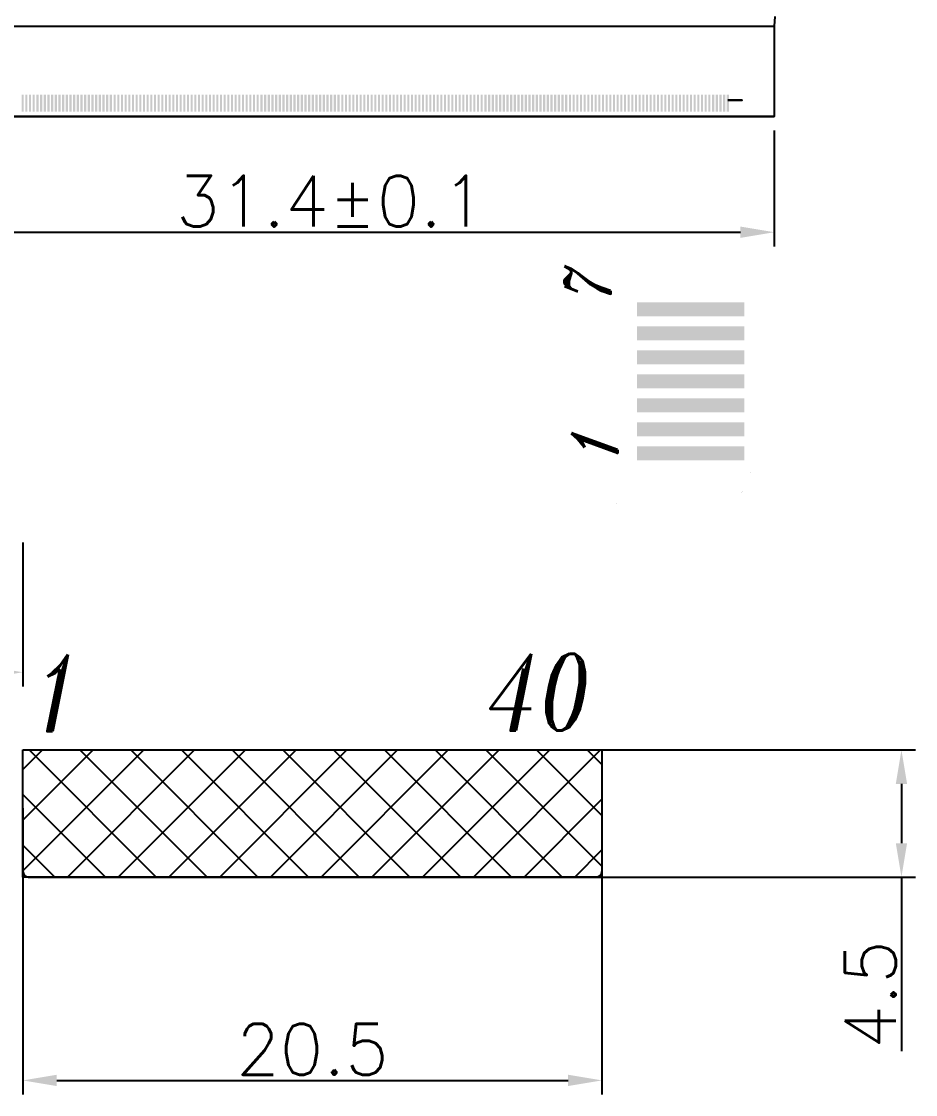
# Model space of a CAD drawing. Header units: millimetres. Extents: x 3800 to 4180, y 866 to 1126.
# Drawn here: x 3908.17 to 3939.82, y 956.11 to 994.09 of the extents above; entities that cross this region are included whole.
import ezdxf
from ezdxf.enums import TextEntityAlignment as Align

# ---------------------------------------------------------------- set-up
doc = ezdxf.new("R2010")
doc.units = ezdxf.units.MM
for name, color, linetype in [('', 7, 'Continuous'), ('2-FPC', 3, 'Continuous'), ('LCD', 2, 'Continuous')]:
    doc.layers.add(name, color=color, linetype=linetype)
doc.styles.get("Standard").update_dxf_attribs({"font": 'txt', "bigfont": 'gbcbig.shx'})
doc.styles.add('样式 3', font='italict.shx', dxfattribs={"width": 0.85, "oblique": 10})
doc.dimstyles.new('ISO-25$0', dxfattribs={"dimtxt": 1.8, "dimasz": 1.2, "dimexe": 0.5, "dimexo": 0.5, "dimgap": 0.2, "dimtad": 1, "dimdec": 3, "dimdsep": 46, "dimtxsty": 'Standard', "dimcen": 2.5, "dimclrd": 3, "dimclre": 3, "dimclrt": 3, "dimadec": 0, "dimazin": 0, "dimtp": 1.2, "dimtm": 1.2, "dimtfac": 1, "dimtdec": 3, "dimtmove": 0, "dimatfit": 3, "dimfxl": 1, "dimtolj": 1, "dimarcsym": 0})

# ---------------------------------------------------------------- blocks, each defined once
blk = doc.blocks.new('*D134')
at = {"layer": '2-FPC', "lineweight": -2, "transparency": 16777216}
for p, q in [((3918.621, 1050.435), (3868.867, 1050.435)), ((3869.367, 1049.235), (3869.367, 991.925)), ((3902.921, 990.725), (3868.867, 990.725))]:
    blk.add_line(p, q, dxfattribs=at)
at = {"layer": '2-FPC', "transparency": 16777216}
for points in [[(3869.167, 1049.235), (3869.567, 1049.235), (3869.367, 1050.435)], [(3869.167, 991.925), (3869.567, 991.925), (3869.367, 990.725)]]:
    blk.add_solid(points, dxfattribs=at)
at = {"layer": 'Defpoints', "color": 0, "transparency": 16777216}
for p in [(3919.121, 1050.435), (3869.367, 990.725), (3903.421, 990.725)]:
    blk.add_point(p, dxfattribs=at)
at = {"layer": '2-FPC', "transparency": 16777216, "insert": (3868.267, 1020.58), "char_height": 1.8, "attachment_point": 5, "rotation": 90}
blk.add_mtext('\\A1;59.71 %%P0.15LCM', dxfattribs=at)
blk = doc.blocks.new('RECTANGLE_18')
blk.add_solid([(0.037464, 0.299974), (0.037464, -0.299974), (-0.037464, 0.299974), (-0.037464, -0.299974)])
blk = doc.blocks.new('ROUND_21')
at = {"const_width": 0.037464}
blk.add_lwpolyline([(-0.018732, 0, 1), (0.018732, 0, 1)], format="xyb", close=True, dxfattribs=at)
blk = doc.blocks.new('ROUND_25')
at = {"const_width": 0.00005}
blk.add_lwpolyline([(-0.000024, 0, 1), (0.000024, 0, 1)], format="xyb", close=True, dxfattribs=at)
blk = doc.blocks.new('RECTANGLE_23')
blk.add_solid([(1.850008, 0.250062), (1.850008, -0.250062), (-1.850008, 0.250062), (-1.850008, -0.250062)])
blk = doc.blocks.new('*D138')
at = {"layer": '2-FPC', "lineweight": -2, "transparency": 16777216}
for p, q in [((3908.221, 966.245), (3908.221, 956.11)), ((3928.721, 966.245), (3928.721, 956.11)), ((3909.421, 956.61), (3927.521, 956.61))]:
    blk.add_line(p, q, dxfattribs=at)
at = {"layer": '2-FPC', "transparency": 16777216}
for points in [[(3909.421, 956.81), (3909.421, 956.41), (3908.221, 956.61)], [(3927.521, 956.81), (3927.521, 956.41), (3928.721, 956.61)]]:
    blk.add_solid(points, dxfattribs=at)
at = {"layer": 'Defpoints', "color": 0, "transparency": 16777216}
for p in [(3908.221, 966.745), (3928.721, 966.745), (3928.721, 956.61)]:
    blk.add_point(p, dxfattribs=at)
at = {"layer": '2-FPC', "transparency": 16777216, "insert": (3918.471, 957.71), "char_height": 1.8, "attachment_point": 5}
blk.add_mtext('\\A1;20.5', dxfattribs=at)
blk = doc.blocks.new('*D139')
at = {"layer": '2-FPC', "lineweight": -2, "transparency": 16777216}
for p, q in [((3918.971, 968.306), (3939.822, 968.306)), ((3939.322, 967.106), (3939.322, 965.006)), ((3918.971, 963.806), (3939.822, 963.806)), ((3939.322, 963.806), (3939.322, 957.646))]:
    blk.add_line(p, q, dxfattribs=at)
at = {"layer": '2-FPC', "transparency": 16777216}
for points in [[(3939.122, 967.106), (3939.522, 967.106), (3939.322, 968.306)], [(3939.122, 965.006), (3939.522, 965.006), (3939.322, 963.806)]]:
    blk.add_solid(points, dxfattribs=at)
at = {"layer": 'Defpoints', "color": 0, "transparency": 16777216}
for p in [(3918.471, 968.306), (3918.471, 963.806), (3939.322, 963.806)]:
    blk.add_point(p, dxfattribs=at)
at = {"layer": '2-FPC', "transparency": 16777216, "insert": (3938.222, 959.646), "char_height": 1.8, "attachment_point": 5, "rotation": 90}
blk.add_mtext('\\A1;4.5', dxfattribs=at)
blk = doc.blocks.new('*D144')
at = {"layer": '2-FPC', "lineweight": -2, "transparency": 16777216}
for p, q in [((3902.921, 990.725), (3875.002, 990.725)), ((3875.502, 989.525), (3875.502, 965.025)), ((3907.836, 963.825), (3875.002, 963.825))]:
    blk.add_line(p, q, dxfattribs=at)
at = {"layer": '2-FPC', "transparency": 16777216}
for points in [[(3875.302, 989.525), (3875.702, 989.525), (3875.502, 990.725)], [(3875.302, 965.025), (3875.702, 965.025), (3875.502, 963.825)]]:
    blk.add_solid(points, dxfattribs=at)
at = {"layer": 'Defpoints', "color": 0, "transparency": 16777216}
for p in [(3903.421, 990.725), (3875.502, 963.825), (3908.336, 963.825)]:
    blk.add_point(p, dxfattribs=at)
at = {"layer": '2-FPC', "transparency": 16777216, "insert": (3874.402, 977.275), "char_height": 1.8, "attachment_point": 5, "rotation": 90}
blk.add_mtext('\\A1;26.9%%P0.5', dxfattribs=at)
blk = doc.blocks.new('*D147')
at = {"layer": '2-FPC', "lineweight": -2, "transparency": 16777216}
for p, q in [((3903.421, 990.225), (3903.421, 986.128)), ((3934.821, 990.225), (3934.821, 986.128)), ((3904.621, 986.628), (3933.621, 986.628))]:
    blk.add_line(p, q, dxfattribs=at)
at = {"layer": '2-FPC', "transparency": 16777216}
for points in [[(3904.621, 986.828), (3904.621, 986.428), (3903.421, 986.628)], [(3933.621, 986.828), (3933.621, 986.428), (3934.821, 986.628)]]:
    blk.add_solid(points, dxfattribs=at)
at = {"layer": 'Defpoints', "color": 0, "transparency": 16777216}
for p in [(3903.421, 990.725), (3934.821, 990.725), (3934.821, 986.628)]:
    blk.add_point(p, dxfattribs=at)
at = {"layer": '2-FPC', "transparency": 16777216, "insert": (3919.121, 987.728), "char_height": 1.8, "attachment_point": 5}
blk.add_mtext('\\A1;31.4%%P0.1', dxfattribs=at)
blk = doc.blocks.new('*D150')
at = {"layer": '2-FPC', "lineweight": -2, "transparency": 16777216}
for p, q in [((3903.421, 990.225), (3903.421, 970.555)), ((3908.221, 975.648), (3908.221, 970.555)), ((3903.421, 971.055), (3893.121, 971.055)), ((3907.021, 971.055), (3904.621, 971.055))]:
    blk.add_line(p, q, dxfattribs=at)
at = {"layer": '2-FPC', "transparency": 16777216}
for points in [[(3904.621, 971.255), (3904.621, 970.855), (3903.421, 971.055)], [(3907.021, 971.255), (3907.021, 970.855), (3908.221, 971.055)]]:
    blk.add_solid(points, dxfattribs=at)
at = {"layer": 'Defpoints', "color": 0, "transparency": 16777216}
for p in [(3903.421, 990.725), (3908.221, 976.148), (3908.221, 971.055)]:
    blk.add_point(p, dxfattribs=at)
at = {"layer": '2-FPC', "transparency": 16777216, "insert": (3897.671, 972.155), "char_height": 1.8, "attachment_point": 5}
blk.add_mtext('\\A1;4.8%%P0.1', dxfattribs=at)

msp = doc.modelspace()

# ---------------------------------------------------------------- hatches: boundary and pattern name
at = {"layer": '', "true_color": 0xf26722}
h = msp.add_hatch(dxfattribs=at)
h.set_pattern_fill('ANSI37', color=30, scale=0.4, style=0)
h.set_pattern_definition([(45, (-1.327, 0), (-0.8980256, 0.8980256), []), (135, (-1.327, 0), (-0.8980256, -0.8980256), [])])
h.paths.add_polyline_path([(3908.2208, 968.306), (3928.7207, 968.306), (3928.7207, 963.806), (3908.2208, 963.806)])

# ---------------------------------------------------------------- linework, layer by layer
at = {"layer": '', "color": 4, "linetype": 'Continuous'}
msp.add_line((3934.8208, 993.9192), (3934.8208, 990.7245), dxfattribs=at)
at = {"layer": '', "linetype": 'Continuous'}
msp.add_line((3903.4208, 990.7245), (3934.8208, 990.7245), dxfattribs=at)
at = {"layer": '', "color": 30, "linetype": 'Continuous', "true_color": 0xf26722}
msp.add_line((3932.7115, 990.7245), (3932.7115, 990.7245), dxfattribs=at)
at = {"layer": '', "color": 30, "true_color": 0xf26722}
for p, q in [((3908.2208, 968.306), (3928.7207, 968.306)), ((3908.4208, 963.806), (3928.5207, 963.806))]:
    msp.add_line(p, q, dxfattribs=at)
at = {"layer": '', "color": 4, "linetype": 'Continuous'}
msp.add_lwpolyline([(3934.8375, 994.258), (3934.8208, 993.9192), (3934.8208, 993.5245)], dxfattribs=at)
at = {"layer": '', "color": 4}
msp.add_lwpolyline([(3903.4208, 993.9192), (3934.8208, 993.9192), (3934.8208, 990.7245), (3903.4208, 990.7245)], close=True, dxfattribs=at)
at = {"layer": '', "color": 30, "true_color": 0xf26722}
for points, const_width in [([(3906.2525, 991.4955), (3933.9791, 991.4955)], 0.0001), ([(3906.2525, 991.4955), (3933.9791, 991.4955)], 0.0001), ([(3933.6751, 991.2994), (3933.175, 991.2994)], 0.0749), ([(3933.9791, 991.4955), (3933.9791, 978.1475)], 0.0001), ([(3933.9791, 991.4955), (3933.9791, 978.1475)], 0.0001), ([(3933.9639, 977.974), (3933.9448, 977.8887)], 0.0001), ([(3933.9639, 977.974), (3933.9448, 977.8887)], 0.0001), ([(3933.9753, 978.0604), (3933.9639, 977.974)], 0.0001), ([(3933.9753, 978.0604), (3933.9639, 977.974)], 0.0001), ([(3933.9791, 978.1475), (3933.9753, 978.0604)], 0.0001), ([(3933.9791, 978.1475), (3933.9753, 978.0604)], 0.0001), ([(3933.7983, 977.574), (3933.7449, 977.5049)], 0.0001), ([(3933.7983, 977.574), (3933.7449, 977.5049)], 0.0001), ([(3933.845, 977.6476), (3933.7983, 977.574)], 0.0001), ([(3933.845, 977.6476), (3933.7983, 977.574)], 0.0001), ([(3933.8854, 977.7248), (3933.845, 977.6476)], 0.0001), ([(3933.8854, 977.7248), (3933.845, 977.6476)], 0.0001), ([(3933.9187, 977.8056), (3933.8854, 977.7248)], 0.0001), ([(3933.9187, 977.8056), (3933.8854, 977.7248)], 0.0001), ([(3933.9448, 977.8887), (3933.9187, 977.8056)], 0.0001), ([(3933.9448, 977.8887), (3933.9187, 977.8056)], 0.0001), ([(3929.6335, 977.1437), (3929.5472, 977.1325)], 0.0001), ([(3929.6335, 977.1437), (3929.5472, 977.1325)], 0.0001), ([(3929.7207, 977.1475), (3929.6335, 977.1437)], 0.0001), ([(3929.7207, 977.1475), (3929.6335, 977.1437)], 0.0001), ([(3932.9791, 977.1475), (3929.7207, 977.1475)], 0.0001), ([(3932.9791, 977.1475), (3929.7207, 977.1475)], 0.0001), ([(3933.0663, 977.1513), (3932.9791, 977.1475)], 0.0001), ([(3933.0663, 977.1513), (3932.9791, 977.1475)], 0.0001), ([(3933.1526, 977.1627), (3933.0663, 977.1513)], 0.0001), ([(3933.1526, 977.1627), (3933.0663, 977.1513)], 0.0001), ([(3933.2377, 977.1815), (3933.1526, 977.1627)], 0.0001), ([(3933.2377, 977.1815), (3933.1526, 977.1627)], 0.0001), ([(3933.321, 977.208), (3933.2377, 977.1815)], 0.0001), ([(3933.321, 977.208), (3933.2377, 977.1815)], 0.0001), ([(3933.4015, 977.2412), (3933.321, 977.208)], 0.0001), ([(3933.4015, 977.2412), (3933.321, 977.208)], 0.0001), ([(3933.479, 977.2816), (3933.4015, 977.2412)], 0.0001), ([(3933.479, 977.2816), (3933.4015, 977.2412)], 0.0001), ([(3933.5527, 977.3284), (3933.479, 977.2816)], 0.0001), ([(3933.5527, 977.3284), (3933.479, 977.2816)], 0.0001), ([(3933.6218, 977.3814), (3933.5527, 977.3284)], 0.0001), ([(3933.6218, 977.3814), (3933.5527, 977.3284)], 0.0001), ([(3933.686, 977.4404), (3933.6218, 977.3814)], 0.0001), ([(3933.686, 977.4404), (3933.6218, 977.3814)], 0.0001), ([(3933.7449, 977.5049), (3933.686, 977.4404)], 0.0001), ([(3933.7449, 977.5049), (3933.686, 977.4404)], 0.0001), ([(3928.9556, 976.7917), (3928.9025, 976.7226)], 0.0001), ([(3928.9556, 976.7917), (3928.9025, 976.7226)], 0.0001), ([(3929.0145, 976.8557), (3928.9556, 976.7917)], 0.0001), ([(3929.0145, 976.8557), (3928.9556, 976.7917)], 0.0001), ([(3929.0788, 976.9143), (3929.0145, 976.8557)], 0.0001), ([(3929.0788, 976.9143), (3929.0145, 976.8557)], 0.0001), ([(3929.1479, 976.9674), (3929.0788, 976.9143)], 0.0001), ([(3929.1479, 976.9674), (3929.0788, 976.9143)], 0.0001), ([(3929.2215, 977.0142), (3929.1479, 976.9674)], 0.0001), ([(3929.2215, 977.0142), (3929.1479, 976.9674)], 0.0001), ([(3929.2988, 977.0543), (3929.2215, 977.0142)], 0.0001), ([(3929.2988, 977.0543), (3929.2215, 977.0142)], 0.0001), ([(3929.3793, 977.0876), (3929.2988, 977.0543)], 0.0001), ([(3929.3793, 977.0876), (3929.2988, 977.0543)], 0.0001), ([(3929.4623, 977.1135), (3929.3793, 977.0876)], 0.0001), ([(3929.4623, 977.1135), (3929.3793, 977.0876)], 0.0001), ([(3929.5472, 977.1325), (3929.4623, 977.1135)], 0.0001), ([(3929.5472, 977.1325), (3929.4623, 977.1135)], 0.0001), ([(3908.1865, 976.4063), (3908.1604, 976.4896)], 0.0001), ([(3908.1865, 976.4063), (3908.1604, 976.4896)], 0.0001), ([(3908.2056, 976.3212), (3908.1865, 976.4063)], 0.0001), ([(3908.2056, 976.3212), (3908.1865, 976.4063)], 0.0001), ([(3928.7555, 976.4089), (3928.7364, 976.3238)], 0.0001), ([(3928.7555, 976.4089), (3928.7364, 976.3238)], 0.0001), ([(3928.7819, 976.4917), (3928.7555, 976.4089)], 0.0001), ([(3928.7819, 976.4917), (3928.7555, 976.4089)], 0.0001), ([(3928.8154, 976.5722), (3928.7819, 976.4917)], 0.0001), ([(3928.8154, 976.5722), (3928.7819, 976.4917)], 0.0001), ([(3928.8555, 976.6492), (3928.8154, 976.5722)], 0.0001), ([(3928.8555, 976.6492), (3928.8154, 976.5722)], 0.0001), ([(3928.9025, 976.7226), (3928.8555, 976.6492)], 0.0001), ([(3928.9025, 976.7226), (3928.8555, 976.6492)], 0.0001), ([(3908.217, 976.2346), (3908.2056, 976.3212)], 0.0001), ([(3908.217, 976.2346), (3908.2056, 976.3212)], 0.0001), ([(3908.2208, 976.1475), (3908.217, 976.2346)], 0.0001), ([(3908.2208, 976.1475), (3908.217, 976.2346)], 0.0001), ([(3908.2208, 964.1068), (3908.2208, 976.3384)], 0.0001), ([(3908.2208, 964.1068), (3908.2208, 976.3384)], 0.0001), ([(3928.7247, 976.2374), (3928.7207, 976.1475)], 0.0001), ([(3928.7247, 976.2374), (3928.7207, 976.1475)], 0.0001), ([(3928.7207, 976.1475), (3928.7207, 964.1068)], 0.0001), ([(3928.7207, 976.1475), (3928.7207, 964.1068)], 0.0001), ([(3928.7364, 976.3238), (3928.7247, 976.2374)], 0.0001), ([(3928.7364, 976.3238), (3928.7247, 976.2374)], 0.0001), ([(3908.2792, 963.8647), (3908.2676, 963.8774)], 0.0001), ([(3908.2792, 963.8647), (3908.2676, 963.8774)], 0.0001), ([(3908.2922, 963.8527), (3908.2792, 963.8647)], 0.0001), ([(3908.2922, 963.8527), (3908.2792, 963.8647)], 0.0001), ([(3908.3059, 963.8423), (3908.2922, 963.8527)], 0.0001), ([(3908.3059, 963.8423), (3908.2922, 963.8527)], 0.0001), ([(3928.6493, 963.8527), (3928.6356, 963.8423)], 0.0001), ([(3928.6493, 963.8527), (3928.6356, 963.8423)], 0.0001), ([(3928.6622, 963.8647), (3928.6493, 963.8527)], 0.0001), ([(3928.6622, 963.8647), (3928.6493, 963.8527)], 0.0001), ([(3928.6739, 963.8774), (3928.6622, 963.8647)], 0.0001), ([(3928.6739, 963.8774), (3928.6622, 963.8647)], 0.0001), ([(3928.6846, 963.8913), (3928.6739, 963.8774)], 0.0001), ([(3928.6846, 963.8913), (3928.6739, 963.8774)], 0.0001), ([(3928.694, 963.9061), (3928.6846, 963.8913)], 0.0001), ([(3928.694, 963.9061), (3928.6846, 963.8913)], 0.0001), ([(3928.7019, 963.9216), (3928.694, 963.9061)], 0.0001), ([(3928.7019, 963.9216), (3928.694, 963.9061)], 0.0001), ([(3928.7087, 963.9376), (3928.7019, 963.9216)], 0.0001), ([(3928.7087, 963.9376), (3928.7019, 963.9216)], 0.0001), ([(3928.7138, 963.9543), (3928.7087, 963.9376)], 0.0001), ([(3928.7138, 963.9543), (3928.7087, 963.9376)], 0.0001), ([(3928.7176, 963.9713), (3928.7138, 963.9543)], 0.0001), ([(3928.7176, 963.9713), (3928.7138, 963.9543)], 0.0001), ([(3928.7199, 963.9886), (3928.7176, 963.9713)], 0.0001), ([(3928.7199, 963.9886), (3928.7176, 963.9713)], 0.0001), ([(3928.7207, 964.0059), (3928.7199, 963.9886)], 0.0001), ([(3928.7207, 964.0059), (3928.7199, 963.9886)], 0.0001), ([(3908.3206, 963.8329), (3908.3059, 963.8423)], 0.0001), ([(3908.3206, 963.8329), (3908.3059, 963.8423)], 0.0001), ([(3908.3361, 963.8248), (3908.3206, 963.8329)], 0.0001), ([(3908.3361, 963.8248), (3908.3206, 963.8329)], 0.0001), ([(3908.3521, 963.8182), (3908.3361, 963.8248)], 0.0001), ([(3908.3521, 963.8182), (3908.3361, 963.8248)], 0.0001), ([(3908.3689, 963.8128), (3908.3521, 963.8182)], 0.0001), ([(3908.3689, 963.8128), (3908.3521, 963.8182)], 0.0001), ([(3908.3859, 963.809), (3908.3689, 963.8128)], 0.0001), ([(3908.3859, 963.809), (3908.3689, 963.8128)], 0.0001), ([(3908.4032, 963.8067), (3908.3859, 963.809)], 0.0001), ([(3908.4032, 963.8067), (3908.3859, 963.809)], 0.0001), ([(3908.4207, 963.806), (3908.4032, 963.8067)], 0.0001), ([(3908.4207, 963.806), (3908.4032, 963.8067)], 0.0001), ([(3928.5208, 963.806), (3908.4207, 963.806)], 0.0001), ([(3928.5208, 963.806), (3908.4207, 963.806)], 0.0001), ([(3928.5383, 963.8067), (3928.5208, 963.806)], 0.0001), ([(3928.5383, 963.8067), (3928.5208, 963.806)], 0.0001), ([(3928.5556, 963.809), (3928.5383, 963.8067)], 0.0001), ([(3928.5556, 963.809), (3928.5383, 963.8067)], 0.0001), ([(3928.5726, 963.8128), (3928.5556, 963.809)], 0.0001), ([(3928.5726, 963.8128), (3928.5556, 963.809)], 0.0001), ([(3928.5891, 963.8182), (3928.5726, 963.8128)], 0.0001), ([(3928.5891, 963.8182), (3928.5726, 963.8128)], 0.0001), ([(3928.6053, 963.8248), (3928.5891, 963.8182)], 0.0001), ([(3928.6053, 963.8248), (3928.5891, 963.8182)], 0.0001), ([(3928.6208, 963.8329), (3928.6053, 963.8248)], 0.0001), ([(3928.6208, 963.8329), (3928.6053, 963.8248)], 0.0001), ([(3928.6356, 963.8423), (3928.6208, 963.8329)], 0.0001), ([(3928.6356, 963.8423), (3928.6208, 963.8329)], 0.0001)]:
    msp.add_lwpolyline(points, dxfattribs=dict(at, const_width=const_width))
msp.add_lwpolyline([(3908.2208, 968.306), (3928.7207, 968.306), (3928.7207, 963.806), (3908.2208, 963.806)], close=True, dxfattribs=at)
for centre, start, end in [((3908.4208, 964.006), 180, 270), ((3928.5207, 964.006), 270, 360)]:
    msp.add_arc(centre, 0.2, start, end, dxfattribs=at)

# ---------------------------------------------------------------- block references
at = {"layer": '', "color": 30, "true_color": 0xf26722, "xscale": -1}
for name, p in [('RECTANGLE_18', (3908.2149, 991.1919)), ('RECTANGLE_18', (3908.3449, 991.1919)), ('RECTANGLE_18', (3908.475, 991.1919)), ('RECTANGLE_18', (3908.605, 991.1919)), ('RECTANGLE_18', (3908.7351, 991.1919)), ('RECTANGLE_18', (3908.8649, 991.1919)), ('RECTANGLE_18', (3908.9949, 991.1919)), ('RECTANGLE_18', (3909.125, 991.1919)), ('RECTANGLE_18', (3909.255, 991.1919)), ('RECTANGLE_18', (3909.3851, 991.1919)), ('RECTANGLE_18', (3909.5149, 991.1919)), ('RECTANGLE_18', (3909.6449, 991.1919)), ('RECTANGLE_18', (3909.775, 991.1919)), ('RECTANGLE_18', (3909.905, 991.1919)), ('RECTANGLE_18', (3910.0351, 991.1919)), ('RECTANGLE_18', (3910.1649, 991.1919)), ('RECTANGLE_18', (3910.2949, 991.1919)), ('RECTANGLE_18', (3910.425, 991.1919)), ('RECTANGLE_18', (3910.555, 991.1919)), ('RECTANGLE_18', (3910.685, 991.1919)), ('RECTANGLE_18', (3910.8151, 991.1919)), ('RECTANGLE_18', (3910.9449, 991.1919)), ('RECTANGLE_18', (3911.0749, 991.1919)), ('RECTANGLE_18', (3911.205, 991.1919)), ('RECTANGLE_18', (3911.335, 991.1919)), ('RECTANGLE_18', (3911.4651, 991.1919)), ('RECTANGLE_18', (3911.5949, 991.1919)), ('RECTANGLE_18', (3911.7249, 991.1919)), ('RECTANGLE_18', (3911.855, 991.1919)), ('RECTANGLE_18', (3911.985, 991.1919)), ('RECTANGLE_18', (3912.1151, 991.1919)), ('RECTANGLE_18', (3912.2449, 991.1919)), ('RECTANGLE_18', (3912.3749, 991.1919)), ('RECTANGLE_18', (3912.505, 991.1919)), ('RECTANGLE_18', (3912.635, 991.1919)), ('RECTANGLE_18', (3912.7651, 991.1919)), ('RECTANGLE_18', (3912.8951, 991.1919)), ('RECTANGLE_18', (3913.0249, 991.1919)), ('RECTANGLE_18', (3913.1549, 991.1919)), ('RECTANGLE_18', (3913.285, 991.1919)), ('RECTANGLE_18', (3913.415, 991.1919)), ('RECTANGLE_18', (3913.5451, 991.1919)), ('RECTANGLE_18', (3913.6749, 991.1919)), ('RECTANGLE_18', (3913.8049, 991.1919)), ('RECTANGLE_18', (3913.935, 991.1919)), ('RECTANGLE_18', (3914.065, 991.1919)), ('RECTANGLE_18', (3914.1951, 991.1919)), ('RECTANGLE_18', (3914.3249, 991.1919)), ('RECTANGLE_18', (3914.4549, 991.1919)), ('RECTANGLE_18', (3914.585, 991.1919)), ('RECTANGLE_18', (3914.715, 991.1919)), ('RECTANGLE_18', (3914.8451, 991.1919)), ('RECTANGLE_18', (3914.9749, 991.1919)), ('RECTANGLE_18', (3915.1049, 991.1919)), ('RECTANGLE_18', (3915.2349, 991.1919)), ('RECTANGLE_18', (3915.365, 991.1919)), ('RECTANGLE_18', (3915.495, 991.1919)), ('RECTANGLE_18', (3915.6251, 991.1919)), ('RECTANGLE_18', (3915.7549, 991.1919)), ('RECTANGLE_18', (3915.8849, 991.1919)), ('RECTANGLE_18', (3916.015, 991.1919)), ('RECTANGLE_18', (3916.145, 991.1919)), ('RECTANGLE_18', (3916.2751, 991.1919)), ('RECTANGLE_18', (3916.4049, 991.1919)), ('RECTANGLE_18', (3916.5349, 991.1919)), ('RECTANGLE_18', (3916.665, 991.1919)), ('RECTANGLE_18', (3916.795, 991.1919)), ('RECTANGLE_18', (3916.9251, 991.1919)), ('RECTANGLE_18', (3917.0549, 991.1919)), ('RECTANGLE_18', (3917.1849, 991.1919)), ('RECTANGLE_18', (3917.315, 991.1919)), ('RECTANGLE_18', (3917.445, 991.1919)), ('RECTANGLE_18', (3917.5751, 991.1919)), ('RECTANGLE_18', (3917.7051, 991.1919)), ('RECTANGLE_18', (3917.8349, 991.1919)), ('RECTANGLE_18', (3917.9649, 991.1919)), ('RECTANGLE_18', (3918.095, 991.1919)), ('RECTANGLE_18', (3918.225, 991.1919)), ('RECTANGLE_18', (3918.3551, 991.1919)), ('RECTANGLE_18', (3918.4849, 991.1919)), ('RECTANGLE_18', (3918.6149, 991.1919)), ('RECTANGLE_18', (3918.745, 991.1919)), ('RECTANGLE_18', (3918.875, 991.1919)), ('RECTANGLE_18', (3919.0051, 991.1919)), ('RECTANGLE_18', (3919.1349, 991.1919)), ('RECTANGLE_18', (3919.2649, 991.1919)), ('RECTANGLE_18', (3919.395, 991.1919)), ('RECTANGLE_18', (3919.525, 991.1919)), ('RECTANGLE_18', (3919.6551, 991.1919)), ('RECTANGLE_18', (3919.7849, 991.1919)), ('RECTANGLE_18', (3919.9149, 991.1919)), ('RECTANGLE_18', (3920.0449, 991.1919)), ('RECTANGLE_18', (3920.175, 991.1919)), ('RECTANGLE_18', (3920.305, 991.1919)), ('RECTANGLE_18', (3920.4351, 991.1919)), ('RECTANGLE_18', (3920.5649, 991.1919)), ('RECTANGLE_18', (3920.6949, 991.1919)), ('RECTANGLE_18', (3920.825, 991.1919)), ('RECTANGLE_18', (3920.955, 991.1919)), ('RECTANGLE_18', (3921.0851, 991.1919)), ('RECTANGLE_18', (3921.2149, 991.1919)), ('RECTANGLE_18', (3921.3449, 991.1919)), ('RECTANGLE_18', (3921.475, 991.1919)), ('RECTANGLE_18', (3921.605, 991.1919)), ('RECTANGLE_18', (3921.7351, 991.1919)), ('RECTANGLE_18', (3921.8649, 991.1919)), ('RECTANGLE_18', (3921.9949, 991.1919)), ('RECTANGLE_18', (3922.125, 991.1919)), ('RECTANGLE_18', (3922.255, 991.1919)), ('RECTANGLE_18', (3922.385, 991.1919)), ('RECTANGLE_18', (3922.5151, 991.1919)), ('RECTANGLE_18', (3922.6449, 991.1919)), ('RECTANGLE_18', (3922.7749, 991.1919)), ('RECTANGLE_18', (3922.905, 991.1919)), ('RECTANGLE_18', (3923.035, 991.1919)), ('RECTANGLE_18', (3923.1651, 991.1919)), ('RECTANGLE_18', (3923.2949, 991.1919)), ('RECTANGLE_18', (3923.4249, 991.1919)), ('RECTANGLE_18', (3923.555, 991.1919)), ('RECTANGLE_18', (3923.685, 991.1919)), ('RECTANGLE_18', (3923.8151, 991.1919)), ('RECTANGLE_18', (3923.9449, 991.1919)), ('RECTANGLE_18', (3924.0749, 991.1919)), ('RECTANGLE_18', (3924.205, 991.1919)), ('RECTANGLE_18', (3924.335, 991.1919)), ('RECTANGLE_18', (3924.4651, 991.1919)), ('RECTANGLE_18', (3924.5951, 991.1919)), ('RECTANGLE_18', (3924.7249, 991.1919)), ('RECTANGLE_18', (3924.8549, 991.1919)), ('RECTANGLE_18', (3924.985, 991.1919)), ('RECTANGLE_18', (3925.115, 991.1919)), ('RECTANGLE_18', (3925.2451, 991.1919)), ('RECTANGLE_18', (3925.3749, 991.1919)), ('RECTANGLE_18', (3925.5049, 991.1919)), ('RECTANGLE_18', (3925.635, 991.1919)), ('RECTANGLE_18', (3925.765, 991.1919)), ('RECTANGLE_18', (3925.8951, 991.1919)), ('RECTANGLE_18', (3926.0249, 991.1919)), ('RECTANGLE_18', (3926.1549, 991.1919)), ('RECTANGLE_18', (3926.285, 991.1919)), ('RECTANGLE_18', (3926.415, 991.1919)), ('RECTANGLE_18', (3926.5451, 991.1919)), ('RECTANGLE_18', (3926.6749, 991.1919)), ('RECTANGLE_18', (3926.8049, 991.1919)), ('RECTANGLE_18', (3926.935, 991.1919)), ('RECTANGLE_18', (3927.065, 991.1919)), ('RECTANGLE_18', (3927.195, 991.1919)), ('RECTANGLE_18', (3927.3251, 991.1919)), ('RECTANGLE_18', (3927.4549, 991.1919)), ('RECTANGLE_18', (3927.5849, 991.1919)), ('RECTANGLE_18', (3927.715, 991.1919)), ('RECTANGLE_18', (3927.845, 991.1919)), ('RECTANGLE_18', (3927.9751, 991.1919)), ('RECTANGLE_18', (3928.1049, 991.1919)), ('RECTANGLE_18', (3928.2349, 991.1919)), ('RECTANGLE_18', (3928.365, 991.1919)), ('RECTANGLE_18', (3928.495, 991.1919)), ('RECTANGLE_18', (3928.6251, 991.1919)), ('RECTANGLE_18', (3928.7549, 991.1919)), ('RECTANGLE_18', (3928.8849, 991.1919)), ('RECTANGLE_18', (3929.015, 991.1919)), ('RECTANGLE_18', (3929.145, 991.1919)), ('RECTANGLE_18', (3929.2751, 991.1919)), ('RECTANGLE_18', (3929.4051, 991.1919)), ('RECTANGLE_18', (3929.5349, 991.1919)), ('RECTANGLE_18', (3929.6649, 991.1919)), ('RECTANGLE_18', (3929.795, 991.1919)), ('RECTANGLE_18', (3929.925, 991.1919)), ('RECTANGLE_18', (3930.0551, 991.1919)), ('RECTANGLE_18', (3930.1849, 991.1919)), ('RECTANGLE_18', (3930.3149, 991.1919)), ('RECTANGLE_18', (3930.445, 991.1919)), ('RECTANGLE_18', (3930.575, 991.1919)), ('RECTANGLE_18', (3930.7051, 991.1919)), ('RECTANGLE_18', (3930.8349, 991.1919)), ('RECTANGLE_18', (3930.9649, 991.1919)), ('RECTANGLE_18', (3931.095, 991.1919)), ('RECTANGLE_18', (3931.225, 991.1919)), ('RECTANGLE_18', (3931.3551, 991.1919)), ('RECTANGLE_18', (3931.4849, 991.1919)), ('RECTANGLE_18', (3931.6149, 991.1919)), ('RECTANGLE_18', (3931.7449, 991.1919)), ('RECTANGLE_18', (3931.875, 991.1919)), ('RECTANGLE_18', (3932.005, 991.1919)), ('RECTANGLE_18', (3932.1351, 991.1919)), ('RECTANGLE_18', (3932.2649, 991.1919)), ('RECTANGLE_18', (3932.3949, 991.1919)), ('RECTANGLE_18', (3932.525, 991.1919)), ('RECTANGLE_18', (3932.655, 991.1919)), ('RECTANGLE_18', (3932.7851, 991.1919)), ('RECTANGLE_18', (3932.9149, 991.1919)), ('RECTANGLE_18', (3933.0449, 991.1919)), ('RECTANGLE_18', (3933.175, 991.1919)), ('ROUND_21', (3933.6751, 991.2994)), ('ROUND_25', (3933.9791, 991.4955)), ('ROUND_25', (3933.9791, 991.4955)), ('ROUND_25', (3933.9639, 977.974)), ('ROUND_25', (3933.9639, 977.974)), ('ROUND_25', (3933.9753, 978.0604)), ('ROUND_25', (3933.9753, 978.0604)), ('ROUND_25', (3933.9791, 978.1475)), ('ROUND_25', (3933.9791, 978.1475)), ('ROUND_25', (3933.9791, 978.1475)), ('ROUND_25', (3933.9791, 978.1475)), ('ROUND_25', (3933.7983, 977.574)), ('ROUND_25', (3933.7983, 977.574)), ('ROUND_25', (3933.845, 977.6476)), ('ROUND_25', (3933.845, 977.6476)), ('ROUND_25', (3933.8854, 977.7248)), ('ROUND_25', (3933.8854, 977.7248)), ('ROUND_25', (3933.9187, 977.8056)), ('ROUND_25', (3933.9187, 977.8056)), ('ROUND_25', (3933.9448, 977.8887)), ('ROUND_25', (3933.9448, 977.8887)), ('ROUND_25', (3929.6335, 977.1437)), ('ROUND_25', (3929.6335, 977.1437)), ('ROUND_25', (3930.9899, 977.1475)), ('ROUND_25', (3930.9899, 977.1475)), ('ROUND_25', (3932.9791, 977.1475)), ('ROUND_25', (3932.9791, 977.1475)), ('ROUND_25', (3933.0663, 977.1513)), ('ROUND_25', (3933.0663, 977.1513)), ('ROUND_25', (3933.1526, 977.1627)), ('ROUND_25', (3933.1526, 977.1627)), ('ROUND_25', (3933.2377, 977.1815)), ('ROUND_25', (3933.2377, 977.1815)), ('ROUND_25', (3933.321, 977.208)), ('ROUND_25', (3933.321, 977.208)), ('ROUND_25', (3933.4015, 977.2412)), ('ROUND_25', (3933.4015, 977.2412)), ('ROUND_25', (3933.479, 977.2816)), ('ROUND_25', (3933.479, 977.2816)), ('ROUND_25', (3933.6218, 977.3814)), ('ROUND_25', (3933.6218, 977.3814)), ('ROUND_25', (3933.686, 977.4404)), ('ROUND_25', (3933.686, 977.4404)), ('ROUND_25', (3933.7449, 977.5049)), ('ROUND_25', (3933.7449, 977.5049)), ('ROUND_25', (3928.9556, 976.7917)), ('ROUND_25', (3928.9556, 976.7917)), ('ROUND_25', (3929.0145, 976.8557)), ('ROUND_25', (3929.0145, 976.8557)), ('ROUND_25', (3929.0788, 976.9143)), ('ROUND_25', (3929.0788, 976.9143)), ('ROUND_25', (3929.1479, 976.9674)), ('ROUND_25', (3929.1479, 976.9674)), ('ROUND_25', (3929.2215, 977.0142)), ('ROUND_25', (3929.2215, 977.0142)), ('ROUND_25', (3929.2988, 977.0543)), ('ROUND_25', (3929.2988, 977.0543)), ('ROUND_25', (3929.3793, 977.0876)), ('ROUND_25', (3929.3793, 977.0876)), ('ROUND_25', (3929.4623, 977.1135)), ('ROUND_25', (3929.4623, 977.1135)), ('ROUND_25', (3929.5472, 977.1325)), ('ROUND_25', (3929.5472, 977.1325)), ('ROUND_25', (3908.1865, 976.4063)), ('ROUND_25', (3908.1865, 976.4063)), ('ROUND_25', (3928.7555, 976.4089)), ('ROUND_25', (3928.7555, 976.4089)), ('ROUND_25', (3928.7819, 976.4917)), ('ROUND_25', (3928.7819, 976.4917)), ('ROUND_25', (3928.8154, 976.5722)), ('ROUND_25', (3928.8154, 976.5722)), ('ROUND_25', (3928.8555, 976.6492)), ('ROUND_25', (3928.8555, 976.6492)), ('ROUND_25', (3928.9025, 976.7226)), ('ROUND_25', (3928.9025, 976.7226)), ('ROUND_25', (3908.2056, 976.3212)), ('ROUND_25', (3908.2056, 976.3212)), ('ROUND_25', (3908.217, 976.2346)), ('ROUND_25', (3908.217, 976.2346)), ('ROUND_25', (3908.2208, 976.1475)), ('ROUND_25', (3908.2208, 976.1475)), ('ROUND_25', (3928.7207, 976.1475)), ('ROUND_25', (3928.7207, 976.1475)), ('ROUND_25', (3928.7247, 976.2374)), ('ROUND_25', (3928.7247, 976.2374)), ('ROUND_25', (3928.7364, 976.3238)), ('ROUND_25', (3928.7364, 976.3238)), ('ROUND_25', (3908.2792, 963.8647)), ('ROUND_25', (3908.2792, 963.8647)), ('ROUND_25', (3908.2922, 963.8527)), ('ROUND_25', (3908.2922, 963.8527)), ('ROUND_25', (3928.6493, 963.8527)), ('ROUND_25', (3928.6493, 963.8527)), ('ROUND_25', (3928.6622, 963.8647)), ('ROUND_25', (3928.6622, 963.8647)), ('ROUND_25', (3928.6739, 963.8774)), ('ROUND_25', (3928.6739, 963.8774)), ('ROUND_25', (3928.6846, 963.8913)), ('ROUND_25', (3928.6846, 963.8913)), ('ROUND_25', (3928.694, 963.9061)), ('ROUND_25', (3928.694, 963.9061)), ('ROUND_25', (3928.7019, 963.9216)), ('ROUND_25', (3928.7019, 963.9216)), ('ROUND_25', (3928.7087, 963.9376)), ('ROUND_25', (3928.7087, 963.9376)), ('ROUND_25', (3928.7138, 963.9543)), ('ROUND_25', (3928.7138, 963.9543)), ('ROUND_25', (3928.7176, 963.9713)), ('ROUND_25', (3928.7176, 963.9713)), ('ROUND_25', (3928.7199, 963.9886)), ('ROUND_25', (3928.7199, 963.9886)), ('ROUND_25', (3928.7207, 964.0059)), ('ROUND_25', (3928.7207, 964.0059)), ('ROUND_25', (3908.3059, 963.8423)), ('ROUND_25', (3908.3059, 963.8423)), ('ROUND_25', (3908.3206, 963.8329)), ('ROUND_25', (3908.3206, 963.8329)), ('ROUND_25', (3908.3361, 963.8248)), ('ROUND_25', (3908.3361, 963.8248)), ('ROUND_25', (3908.3521, 963.8182)), ('ROUND_25', (3908.3521, 963.8182)), ('ROUND_25', (3908.3689, 963.8128)), ('ROUND_25', (3908.3689, 963.8128)), ('ROUND_25', (3908.3859, 963.809)), ('ROUND_25', (3908.3859, 963.809)), ('ROUND_25', (3908.4032, 963.8067)), ('ROUND_25', (3908.4032, 963.8067)), ('ROUND_25', (3908.4207, 963.806)), ('ROUND_25', (3908.4207, 963.806)), ('ROUND_25', (3928.5208, 963.806)), ('ROUND_25', (3928.5208, 963.806)), ('ROUND_25', (3928.5383, 963.8067)), ('ROUND_25', (3928.5383, 963.8067)), ('ROUND_25', (3928.5556, 963.809)), ('ROUND_25', (3928.5556, 963.809)), ('ROUND_25', (3928.5726, 963.8128)), ('ROUND_25', (3928.5726, 963.8128)), ('ROUND_25', (3928.5891, 963.8182)), ('ROUND_25', (3928.5891, 963.8182)), ('ROUND_25', (3928.6053, 963.8248)), ('ROUND_25', (3928.6053, 963.8248)), ('ROUND_25', (3928.6208, 963.8329)), ('ROUND_25', (3928.6208, 963.8329)), ('ROUND_25', (3928.6356, 963.8423)), ('ROUND_25', (3928.6356, 963.8423))]:
    msp.add_blockref(name, p, dxfattribs=at)
at = {"layer": 'LCD', "color": 30, "true_color": 0xf26722, "xscale": -1}
for p in [(3931.8092, 983.9011), (3931.909, 983.9011), (3931.8092, 983.051), (3931.909, 983.051), (3931.8092, 982.2011), (3931.909, 982.2011), (3931.8092, 981.351), (3931.909, 981.351), (3931.8092, 980.5011), (3931.909, 980.5011), (3931.8092, 979.6509), (3931.909, 979.6509), (3931.8092, 978.801), (3931.909, 978.801)]:
    msp.add_blockref('RECTANGLE_23', p, dxfattribs=at)

# ---------------------------------------------------------------- texts
at = {"layer": '', "color": 30, "true_color": 0xf26722, "style": '样式 3', "oblique": 9.27263, "width": 0.78}
for s, p in [('7', (3929.512, 984.1222)), ('1', (3929.7525, 978.4375))]:
    msp.add_text(s, height=1.6269, rotation=90, dxfattribs=at).set_placement(p, align=Align.BOTTOM_LEFT)
at = {"layer": '', "color": 30, "true_color": 0xf26722, "style": '样式 3', "width": 0.78}
for s, height, p in [('1', 2.7115, (3908.4561, 968.1554)), ('40', 2.71148, (3924.5846, 968.1761))]:
    msp.add_text(s, height=height, dxfattribs=at).set_placement(p, align=Align.BOTTOM_LEFT)

# ---------------------------------------------------------------- dimensions: what is measured, and where the dimension line sits
at = {"layer": '2-FPC', "color": 3}
dim = msp.add_linear_dim(base=(3869.3674, 990.7245), p1=(3919.1208, 1050.4345), p2=(3903.4208, 990.7245), angle=90, text='<> %%P0.15LCM', dimstyle='ISO-25$0', override={"dimclrd": 256, "dimclre": 256, "dimclrt": 256}, dxfattribs=at)
dim.commit()
dim.dimension.update_dxf_attribs({"geometry": '*D134', "text_midpoint": (3869.3674, 1020.5795), "dimtype": 160})
dim = msp.add_linear_dim(base=(3875.5016, 963.8248), p1=(3903.4208, 990.7245), p2=(3908.3361, 963.8248), angle=90, text='<>%%P0.5', dimstyle='ISO-25$0', override={"dimclrd": 256, "dimclre": 256, "dimclrt": 256}, dxfattribs=at)
dim.commit()
dim.dimension.update_dxf_attribs({"geometry": '*D144', "text_midpoint": (3874.4016, 977.2746)})
dim = msp.add_linear_dim(base=(3908.2209, 971.0548), p1=(3903.4208, 990.7245), p2=(3908.2209, 976.1475), text='<>%%P0.1', dimstyle='ISO-25$0', override={"dimclrd": 256, "dimclre": 256, "dimclrt": 256}, dxfattribs=at)
dim.commit()
dim.dimension.update_dxf_attribs({"geometry": '*D150', "text_midpoint": (3897.6708, 971.0548), "dimtype": 160})
dim = msp.add_linear_dim(base=(3934.8208, 986.6278), p1=(3903.4208, 990.7245), p2=(3934.8208, 990.7245), text='<>%%P0.1', dimstyle='ISO-25$0', override={"dimclrd": 256, "dimclre": 256, "dimclrt": 256}, dxfattribs=at)
dim.commit()
dim.dimension.update_dxf_attribs({"geometry": '*D147', "text_midpoint": (3919.1208, 987.7278)})
dim = msp.add_linear_dim(base=(3939.3216, 963.806), p1=(3918.4707, 968.306), p2=(3918.4707, 963.806), angle=90, dimstyle='ISO-25$0', override={"dimclrd": 256, "dimclre": 256, "dimclrt": 256}, dxfattribs=at)
dim.commit()
dim.dimension.update_dxf_attribs({"geometry": '*D139', "text_midpoint": (3939.3216, 959.6459), "dimtype": 160})
dim = msp.add_linear_dim(base=(3928.7207, 956.6101), p1=(3908.2208, 966.7453), p2=(3928.7207, 966.7453), dimstyle='ISO-25$0', override={"dimclrd": 256, "dimclre": 256, "dimclrt": 256}, dxfattribs=at)
dim.commit()
dim.dimension.update_dxf_attribs({"geometry": '*D138', "text_midpoint": (3918.4707, 957.7101)})

doc.saveas('drawing.dxf')
